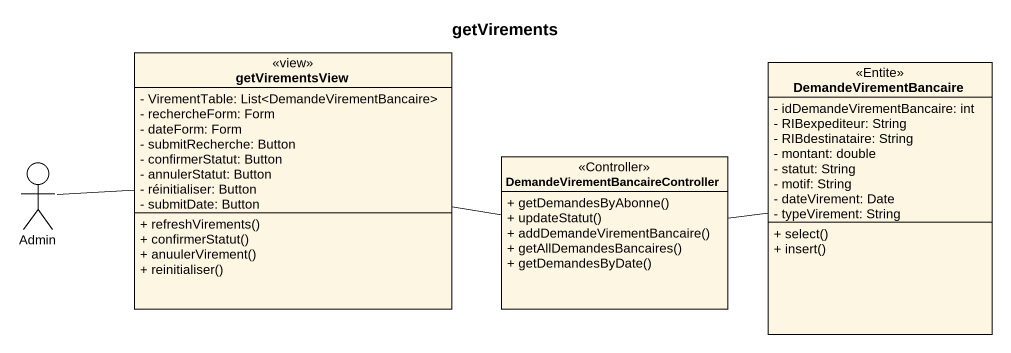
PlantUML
@startuml
title getVirements
allowmixing
hide circle
hide empty members
skinparam classAttributeIconSize 0
class getVirementsView <<view>> {
  - VirementTable: List<DemandeVirementBancaire>
  - rechercheForm: Form
  - dateForm: Form
  - submitRecherche: Button
  - confirmerStatut: Button
  - annulerStatut: Button
  - réinitialiser: Button
  - submitDate: Button
  + refreshVirements()
  + confirmerStatut()
  + anuulerVirement()
  + reinitialiser()
}
class DemandeVirementBancaire <<Entite>> {
  - idDemandeVirementBancaire: int
  - RIBexpediteur: String
  - RIBdestinataire: String
  - montant: double
  - statut: String
  - motif: String
  - dateVirement: Date
  - typeVirement: String
  + select()
  + insert()
}
class "DemandeVirementBancaireController" as DemandeVirementBancaireContr <<Controller>> {
  + getDemandesByAbonne()
  + updateStatut()
  + addDemandeVirementBancaire()
  + getAllDemandesBancaires()
  + getDemandesByDate()
}
actor Admin
getVirementsView -right- DemandeVirementBancaireContr
DemandeVirementBancaire -left- DemandeVirementBancaireContr
Admin -right- getVirementsView
@enduml
